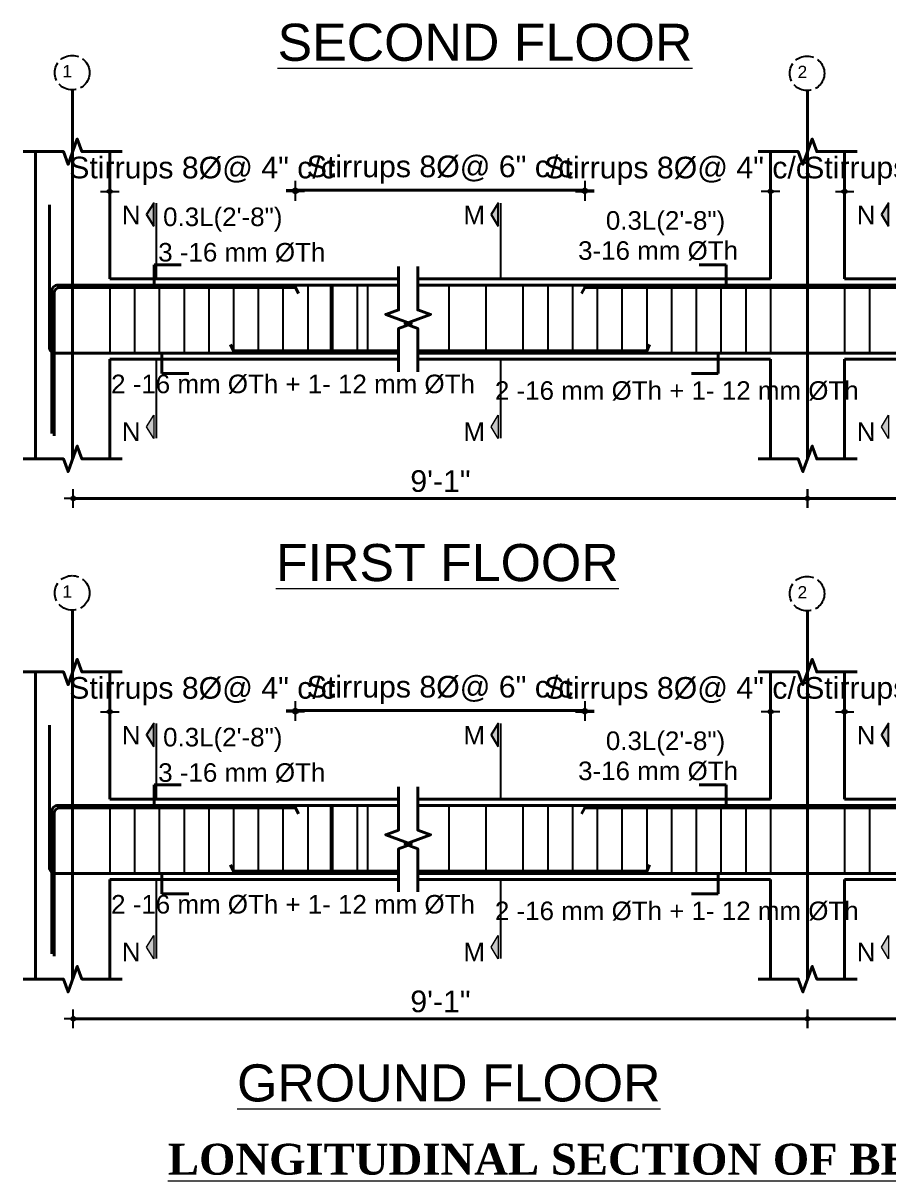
# Model space of a CAD drawing. Header units: inches. Extents: x -4597 to 93300, y -14139 to 5932.
# Drawn here: x 4477.9 to 4757.8, y -10383.4 to -10009 of the extents above; entities that cross this region are included whole.
import ezdxf
from ezdxf.enums import TextEntityAlignment as Align

# ---------------------------------------------------------------- set-up
doc = ezdxf.new("R2010")
doc.units = ezdxf.units.IN
doc.header["$LTSCALE"] = 0.5
doc.header["$MEASUREMENT"] = 0
doc.header["$PDMODE"] = 66
doc.linetypes.add('ACAD_ISO02W100', pattern=[15, 12, -3])
for name, color, linetype, lineweight in [('BAR', 5, 'Continuous', 40), ('HATCH1', 4, 'ACAD_ISO02W100', 13), ('TEXT', 220, 'Continuous', 9), ('wall', 20, 'Continuous', 40)]:
    doc.layers.add(name, color=color, linetype=linetype, lineweight=lineweight)
doc.layers.add('DIMENSION', color=5, linetype='Continuous')
doc.layers.add('STIRRUP', color=10, linetype='Continuous')
doc.styles.add('1.8', font='times.ttf', dxfattribs={"width": 0.8, "height": 6})
doc.styles.add('style1', font='arial.ttf', dxfattribs={"height": 7})
doc.dimstyles.new('1.4', dxfattribs={"dimscale": 0, "dimtxt": 6, "dimasz": 0.5, "dimexe": 2, "dimexo": 9, "dimgap": 2, "dimtad": 1, "dimdec": 0, "dimlfac": 0.5, "dimzin": 3, "dimdsep": 46, "dimlunit": 4, "dimtxsty": '1.8', "dimblk": 'DIM', "dimcen": 3, "dimdle": 3, "dimse1": 1, "dimse2": 1, "dimclrd": 256, "dimclre": 256, "dimclrt": 7, "dimadec": 1, "dimazin": 2, "dimtfac": 1, "dimtdec": 0, "dimtix": 1, "dimtofl": 0, "dimtmove": 2, "dimatfit": 3, "dimldrblk": 'ARW', "dimfxl": 2, "dimfrac": 2, "dimtolj": 2, "dimtzin": 0, "dimarcsym": 0})

# ---------------------------------------------------------------- blocks, each defined once
blk = doc.blocks.new('DIM')
at = {"layer": 'DIMENSION'}
h = blk.add_hatch(color=256, dxfattribs=at)
h.paths.add_polyline_path([(0, 1.28), (0, 0), (1.28, 0, 0.414214)])
h.paths.add_polyline_path([(1.28, 0), (0, 0), (0, -1.28, 0.414214)])
h.paths.add_polyline_path([(0, 0), (-1.28, 0, 0.414214), (0, -1.28)])
h.paths.add_polyline_path([(0, 1.28, 0.414214), (-1.28, 0), (0, 0)])
for p, q in [((-6, 0), (6, 0)), ((0, 6), (0, -6))]:
    blk.add_line(p, q, dxfattribs=at)
blk.add_circle((0, 0), 1.28, dxfattribs=at)
blk = doc.blocks.new('*D676')
at = {"layer": 'Defpoints', "color": 0, "ltscale": 10, "transparency": 16777216}
for p in [(89224.67, 16420.34), (89224.67, 16406.79), (89284.67, 16389.28)]:
    blk.add_point(p, dxfattribs=at)
at = {"layer": 'DIMENSION', "lineweight": -2, "ltscale": 10, "transparency": 16777216}
for p, q in [((89224.17, 16420.34), (89223.67, 16420.34)), ((89285.17, 16420.34), (89285.67, 16420.34))]:
    blk.add_line(p, q, dxfattribs=at)
at = {"layer": 'DIMENSION', "lineweight": -2, "ltscale": 10, "transparency": 16777216, "xscale": 0.5, "yscale": 0.5, "zscale": 0.5}
blk.add_blockref('DIM', (89224.67, 16420.34), dxfattribs=at)
at = {"layer": 'DIMENSION', "lineweight": -2, "ltscale": 10, "transparency": 16777216, "xscale": 0.5, "yscale": 0.5, "zscale": 0.5, "rotation": 180}
blk.add_blockref('DIM', (89284.67, 16420.34), dxfattribs=at)
at = {"layer": 'DIMENSION', "color": 7, "ltscale": 10, "transparency": 16777216, "insert": (89254.67, 16426.99), "char_height": 7, "attachment_point": 5, "style": 'style1'}
blk.add_mtext('\\A2;Stirrups 8%%C@ 4" c/c', dxfattribs=at)
blk = doc.blocks.new('ARW')
at = {"layer": 'DIMENSION'}
blk.add_lwpolyline([(10, 0, 0, 6, 0), (0, 0, 0, 0, 0), (10, 0, 0, 0, 0)], format="xyseb", dxfattribs=at)
blk = doc.blocks.new('*D677')
at = {"layer": 'Defpoints', "color": 0, "ltscale": 10, "transparency": 16777216}
for p in [(89200.67, 16420.34), (89200.67, 16406.79), (89140.67, 16389.28)]:
    blk.add_point(p, dxfattribs=at)
at = {"layer": 'DIMENSION', "lineweight": -2, "ltscale": 10, "transparency": 16777216}
for p, q in [((89140.17, 16420.34), (89139.67, 16420.34)), ((89201.17, 16420.34), (89201.67, 16420.34))]:
    blk.add_line(p, q, dxfattribs=at)
at = {"layer": 'DIMENSION', "lineweight": -2, "ltscale": 10, "transparency": 16777216, "xscale": 0.5, "yscale": 0.5, "zscale": 0.5}
blk.add_blockref('DIM', (89140.67, 16420.34), dxfattribs=at)
at = {"layer": 'DIMENSION', "lineweight": -2, "ltscale": 10, "transparency": 16777216, "xscale": 0.5, "yscale": 0.5, "zscale": 0.5, "rotation": 180}
blk.add_blockref('DIM', (89200.67, 16420.34), dxfattribs=at)
at = {"layer": 'DIMENSION', "color": 7, "ltscale": 10, "transparency": 16777216, "insert": (89170.67, 16426.99), "char_height": 7, "attachment_point": 5, "style": 'style1'}
blk.add_mtext('\\A2;Stirrups 8%%C@ 4" c/c', dxfattribs=at)
blk = doc.blocks.new('*D678')
at = {"layer": 'Defpoints', "color": 0, "ltscale": 10, "transparency": 16777216}
for p in [(88987.1, 16420.34), (88987.1, 16406.79), (89047.1, 16389.28)]:
    blk.add_point(p, dxfattribs=at)
at = {"layer": 'DIMENSION', "lineweight": -2, "ltscale": 10, "transparency": 16777216}
for p, q in [((88986.6, 16420.34), (88986.1, 16420.34)), ((89047.6, 16420.34), (89048.1, 16420.34))]:
    blk.add_line(p, q, dxfattribs=at)
at = {"layer": 'DIMENSION', "lineweight": -2, "ltscale": 10, "transparency": 16777216, "xscale": 0.5, "yscale": 0.5, "zscale": 0.5}
blk.add_blockref('DIM', (88987.1, 16420.34), dxfattribs=at)
at = {"layer": 'DIMENSION', "lineweight": -2, "ltscale": 10, "transparency": 16777216, "xscale": 0.5, "yscale": 0.5, "zscale": 0.5, "rotation": 180}
blk.add_blockref('DIM', (89047.1, 16420.34), dxfattribs=at)
at = {"layer": 'DIMENSION', "color": 7, "ltscale": 10, "transparency": 16777216, "insert": (89017.1, 16426.99), "char_height": 7, "attachment_point": 5, "style": 'style1'}
blk.add_mtext('\\A2;Stirrups 8%%C@ 4" c/c', dxfattribs=at)
blk = doc.blocks.new('*D761')
at = {"layer": 'Defpoints', "color": 0, "ltscale": 10, "transparency": 16777216}
for p in [(89047.1, 16420.71), (89047.1, 16389.28), (89140.67, 16389.28)]:
    blk.add_point(p, dxfattribs=at)
at = {"layer": 'DIMENSION', "lineweight": -2, "ltscale": 10, "transparency": 16777216}
blk.add_line((89140.17, 16420.71), (89047.6, 16420.71), dxfattribs=at)
at = {"layer": 'DIMENSION', "lineweight": -2, "ltscale": 10, "transparency": 16777216, "xscale": 0.5, "yscale": 0.5, "zscale": 0.5, "rotation": 180}
blk.add_blockref('DIM', (89047.1, 16420.71), dxfattribs=at)
at = {"layer": 'DIMENSION', "lineweight": -2, "ltscale": 10, "transparency": 16777216, "xscale": 0.5, "yscale": 0.5, "zscale": 0.5}
blk.add_blockref('DIM', (89140.67, 16420.71), dxfattribs=at)
at = {"layer": 'DIMENSION', "color": 7, "ltscale": 10, "transparency": 16777216, "insert": (89093.89, 16427.37), "char_height": 7, "attachment_point": 5, "style": 'style1'}
blk.add_mtext('\\A2;Stirrups 8%%C@ 6" c/c', dxfattribs=at)
blk = doc.blocks.new('*D679')
at = {"layer": 'Defpoints', "color": 0, "ltscale": 10, "transparency": 16777216}
for p in [(89212.67, 16333.84), (89423.38, 16333.84), (89212.67, 16321.03)]:
    blk.add_point(p, dxfattribs=at)
at = {"layer": 'DIMENSION', "lineweight": -2, "ltscale": 10, "transparency": 16777216}
blk.add_line((89422.88, 16321.03), (89213.17, 16321.03), dxfattribs=at)
at = {"layer": 'DIMENSION', "lineweight": -2, "ltscale": 10, "transparency": 16777216, "xscale": 0.5, "yscale": 0.5, "zscale": 0.5, "rotation": 180}
blk.add_blockref('DIM', (89212.67, 16321.03), dxfattribs=at)
at = {"layer": 'DIMENSION', "lineweight": -2, "ltscale": 10, "transparency": 16777216, "xscale": 0.5, "yscale": 0.5, "zscale": 0.5}
blk.add_blockref('DIM', (89423.38, 16321.03), dxfattribs=at)
at = {"layer": 'DIMENSION', "color": 7, "ltscale": 10, "transparency": 16777216, "insert": (89318.02, 16326.6), "char_height": 7, "attachment_point": 5, "style": 'style1'}
blk.add_mtext('\\A2;10\'-6"', dxfattribs=at)
blk = doc.blocks.new('*D680')
at = {"layer": 'Defpoints', "color": 0, "ltscale": 10, "transparency": 16777216}
for p in [(88975.32, 16333.84), (89212.67, 16333.84), (88975.32, 16321.03)]:
    blk.add_point(p, dxfattribs=at)
at = {"layer": 'DIMENSION', "lineweight": -2, "ltscale": 10, "transparency": 16777216}
blk.add_line((89212.17, 16321.03), (88975.82, 16321.03), dxfattribs=at)
at = {"layer": 'DIMENSION', "lineweight": -2, "ltscale": 10, "transparency": 16777216, "xscale": 0.5, "yscale": 0.5, "zscale": 0.5, "rotation": 180}
blk.add_blockref('DIM', (88975.32, 16321.03), dxfattribs=at)
at = {"layer": 'DIMENSION', "lineweight": -2, "ltscale": 10, "transparency": 16777216, "xscale": 0.5, "yscale": 0.5, "zscale": 0.5}
blk.add_blockref('DIM', (89212.67, 16321.03), dxfattribs=at)
at = {"layer": 'DIMENSION', "color": 7, "ltscale": 10, "transparency": 16777216, "insert": (89094, 16326.6), "char_height": 7, "attachment_point": 5, "style": 'style1'}
blk.add_mtext('\\A2;9\'-1"', dxfattribs=at)
blk = doc.blocks.new('*D687')
at = {"layer": 'Defpoints', "color": 0, "ltscale": 10, "transparency": 16777216}
for p in [(89224.67, 16588.63), (89224.67, 16575.09), (89284.67, 16557.57)]:
    blk.add_point(p, dxfattribs=at)
at = {"layer": 'DIMENSION', "lineweight": -2, "ltscale": 10, "transparency": 16777216}
for p, q in [((89224.17, 16588.63), (89223.67, 16588.63)), ((89285.17, 16588.63), (89285.67, 16588.63))]:
    blk.add_line(p, q, dxfattribs=at)
at = {"layer": 'DIMENSION', "lineweight": -2, "ltscale": 10, "transparency": 16777216, "xscale": 0.5, "yscale": 0.5, "zscale": 0.5}
blk.add_blockref('DIM', (89224.67, 16588.63), dxfattribs=at)
at = {"layer": 'DIMENSION', "lineweight": -2, "ltscale": 10, "transparency": 16777216, "xscale": 0.5, "yscale": 0.5, "zscale": 0.5, "rotation": 180}
blk.add_blockref('DIM', (89284.67, 16588.63), dxfattribs=at)
at = {"layer": 'DIMENSION', "color": 7, "ltscale": 10, "transparency": 16777216, "insert": (89254.67, 16595.29), "char_height": 7, "attachment_point": 5, "style": 'style1'}
blk.add_mtext('\\A2;Stirrups 8%%C@ 4" c/c', dxfattribs=at)
blk = doc.blocks.new('*D688')
at = {"layer": 'Defpoints', "color": 0, "ltscale": 10, "transparency": 16777216}
for p in [(89200.67, 16588.63), (89200.67, 16575.09), (89140.67, 16557.57)]:
    blk.add_point(p, dxfattribs=at)
at = {"layer": 'DIMENSION', "lineweight": -2, "ltscale": 10, "transparency": 16777216}
for p, q in [((89140.17, 16588.63), (89139.67, 16588.63)), ((89201.17, 16588.63), (89201.67, 16588.63))]:
    blk.add_line(p, q, dxfattribs=at)
at = {"layer": 'DIMENSION', "lineweight": -2, "ltscale": 10, "transparency": 16777216, "xscale": 0.5, "yscale": 0.5, "zscale": 0.5}
blk.add_blockref('DIM', (89140.67, 16588.63), dxfattribs=at)
at = {"layer": 'DIMENSION', "lineweight": -2, "ltscale": 10, "transparency": 16777216, "xscale": 0.5, "yscale": 0.5, "zscale": 0.5, "rotation": 180}
blk.add_blockref('DIM', (89200.67, 16588.63), dxfattribs=at)
at = {"layer": 'DIMENSION', "color": 7, "ltscale": 10, "transparency": 16777216, "insert": (89170.67, 16595.29), "char_height": 7, "attachment_point": 5, "style": 'style1'}
blk.add_mtext('\\A2;Stirrups 8%%C@ 4" c/c', dxfattribs=at)
blk = doc.blocks.new('*D689')
at = {"layer": 'Defpoints', "color": 0, "ltscale": 10, "transparency": 16777216}
for p in [(88987.1, 16588.63), (88987.1, 16575.09), (89047.1, 16557.57)]:
    blk.add_point(p, dxfattribs=at)
at = {"layer": 'DIMENSION', "lineweight": -2, "ltscale": 10, "transparency": 16777216}
for p, q in [((88986.6, 16588.63), (88986.1, 16588.63)), ((89047.6, 16588.63), (89048.1, 16588.63))]:
    blk.add_line(p, q, dxfattribs=at)
at = {"layer": 'DIMENSION', "lineweight": -2, "ltscale": 10, "transparency": 16777216, "xscale": 0.5, "yscale": 0.5, "zscale": 0.5}
blk.add_blockref('DIM', (88987.1, 16588.63), dxfattribs=at)
at = {"layer": 'DIMENSION', "lineweight": -2, "ltscale": 10, "transparency": 16777216, "xscale": 0.5, "yscale": 0.5, "zscale": 0.5, "rotation": 180}
blk.add_blockref('DIM', (89047.1, 16588.63), dxfattribs=at)
at = {"layer": 'DIMENSION', "color": 7, "ltscale": 10, "transparency": 16777216, "insert": (89017.1, 16595.29), "char_height": 7, "attachment_point": 5, "style": 'style1'}
blk.add_mtext('\\A2;Stirrups 8%%C@ 4" c/c', dxfattribs=at)
blk = doc.blocks.new('*D762')
at = {"layer": 'Defpoints', "color": 0, "ltscale": 10, "transparency": 16777216}
for p in [(89047.1, 16589), (89047.1, 16557.57), (89140.67, 16557.57)]:
    blk.add_point(p, dxfattribs=at)
at = {"layer": 'DIMENSION', "lineweight": -2, "ltscale": 10, "transparency": 16777216}
blk.add_line((89140.17, 16589), (89047.6, 16589), dxfattribs=at)
at = {"layer": 'DIMENSION', "lineweight": -2, "ltscale": 10, "transparency": 16777216, "xscale": 0.5, "yscale": 0.5, "zscale": 0.5, "rotation": 180}
blk.add_blockref('DIM', (89047.1, 16589), dxfattribs=at)
at = {"layer": 'DIMENSION', "lineweight": -2, "ltscale": 10, "transparency": 16777216, "xscale": 0.5, "yscale": 0.5, "zscale": 0.5}
blk.add_blockref('DIM', (89140.67, 16589), dxfattribs=at)
at = {"layer": 'DIMENSION', "color": 7, "ltscale": 10, "transparency": 16777216, "insert": (89093.89, 16595.66), "char_height": 7, "attachment_point": 5, "style": 'style1'}
blk.add_mtext('\\A2;Stirrups 8%%C@ 6" c/c', dxfattribs=at)
blk = doc.blocks.new('*D690')
at = {"layer": 'Defpoints', "color": 0, "ltscale": 10, "transparency": 16777216}
for p in [(89212.67, 16502.13), (89423.38, 16502.13), (89212.67, 16489.32)]:
    blk.add_point(p, dxfattribs=at)
at = {"layer": 'DIMENSION', "lineweight": -2, "ltscale": 10, "transparency": 16777216}
blk.add_line((89422.88, 16489.32), (89213.17, 16489.32), dxfattribs=at)
at = {"layer": 'DIMENSION', "lineweight": -2, "ltscale": 10, "transparency": 16777216, "xscale": 0.5, "yscale": 0.5, "zscale": 0.5, "rotation": 180}
blk.add_blockref('DIM', (89212.67, 16489.32), dxfattribs=at)
at = {"layer": 'DIMENSION', "lineweight": -2, "ltscale": 10, "transparency": 16777216, "xscale": 0.5, "yscale": 0.5, "zscale": 0.5}
blk.add_blockref('DIM', (89423.38, 16489.32), dxfattribs=at)
at = {"layer": 'DIMENSION', "color": 7, "ltscale": 10, "transparency": 16777216, "insert": (89318.02, 16494.9), "char_height": 7, "attachment_point": 5, "style": 'style1'}
blk.add_mtext('\\A2;10\'-6"', dxfattribs=at)
blk = doc.blocks.new('*D691')
at = {"layer": 'Defpoints', "color": 0, "ltscale": 10, "transparency": 16777216}
for p in [(88975.32, 16502.13), (89212.67, 16502.13), (88975.32, 16489.32)]:
    blk.add_point(p, dxfattribs=at)
at = {"layer": 'DIMENSION', "lineweight": -2, "ltscale": 10, "transparency": 16777216}
blk.add_line((89212.17, 16489.32), (88975.82, 16489.32), dxfattribs=at)
at = {"layer": 'DIMENSION', "lineweight": -2, "ltscale": 10, "transparency": 16777216, "xscale": 0.5, "yscale": 0.5, "zscale": 0.5, "rotation": 180}
blk.add_blockref('DIM', (88975.32, 16489.32), dxfattribs=at)
at = {"layer": 'DIMENSION', "lineweight": -2, "ltscale": 10, "transparency": 16777216, "xscale": 0.5, "yscale": 0.5, "zscale": 0.5}
blk.add_blockref('DIM', (89212.67, 16489.32), dxfattribs=at)
at = {"layer": 'DIMENSION', "color": 7, "ltscale": 10, "transparency": 16777216, "insert": (89094, 16494.9), "char_height": 7, "attachment_point": 5, "style": 'style1'}
blk.add_mtext('\\A2;9\'-1"', dxfattribs=at)
blk = doc.blocks.new('1111111')
at = {"layer": 'TEXT', "ltscale": 10}
for points in [[(89001.31, 16584.87), (89001.31, 16577.37), (88999, 16581.12)], [(89112.68, 16584.87), (89112.68, 16577.37), (89110.37, 16581.12)], [(89238.87, 16584.87), (89238.87, 16577.37), (89236.56, 16581.12)], [(89001.31, 16508.73), (89001.31, 16516.23), (88999, 16512.48)], [(89112.68, 16508.73), (89112.68, 16516.23), (89110.37, 16512.48)], [(89238.87, 16508.73), (89238.87, 16516.23), (89236.56, 16512.48)], [(89001.31, 16416.58), (89001.31, 16409.08), (88999, 16412.83)], [(89112.68, 16416.58), (89112.68, 16409.08), (89110.37, 16412.83)], [(89238.87, 16416.58), (89238.87, 16409.08), (89236.56, 16412.83)], [(89001.31, 16340.44), (89001.31, 16347.94), (88999, 16344.19)], [(89112.68, 16340.44), (89112.68, 16347.94), (89110.37, 16344.19)], [(89238.87, 16340.44), (89238.87, 16347.94), (89236.56, 16344.19)]]:
    blk.add_hatch(color=256, dxfattribs=at).paths.add_polyline_path(points)
for p, q in [((88975.1, 16601.49), (88975.1, 16621.44)), ((89212.67, 16601.49), (89212.67, 16621.44)), ((88975.1, 16601.49), (88975.1, 16502.13)), ((89212.67, 16601.49), (89212.67, 16502.13)), ((88975.1, 16502.13), (88975.1, 16522.08)), ((89212.67, 16502.13), (89212.67, 16522.08)), ((88975.1, 16433.2), (88975.1, 16453.15)), ((89212.67, 16433.2), (89212.67, 16453.15)), ((88975.1, 16433.2), (88975.1, 16333.84)), ((89212.67, 16433.2), (89212.67, 16333.84)), ((88975.1, 16333.84), (88975.1, 16353.79)), ((89212.67, 16333.84), (89212.67, 16353.79))]:
    blk.add_line(p, q)
at = {"ltscale": 10}
for p, q in [((88963.1, 16557.57), (88963.1, 16601.49)), ((88987.1, 16560.32), (88987.1, 16601.49)), ((89200.67, 16560.32), (89200.67, 16601.49)), ((89224.67, 16560.32), (89224.67, 16601.49)), ((89080.46, 16560.32), (88987.1, 16560.32)), ((89086.67, 16560.32), (89200.67, 16560.32)), ((89318.02, 16560.32), (89224.67, 16560.32)), ((88963.1, 16502.13), (88963.1, 16557.57)), ((89080.46, 16534.32), (88987.1, 16534.32)), ((88987.1, 16502.13), (88987.1, 16534.32)), ((89086.67, 16534.32), (89200.67, 16534.32)), ((89200.67, 16502.13), (89200.67, 16534.32)), ((89318.02, 16534.32), (89224.67, 16534.32)), ((89224.67, 16502.13), (89224.67, 16534.32)), ((88963.1, 16389.28), (88963.1, 16433.2)), ((88987.1, 16392.03), (88987.1, 16433.2)), ((89200.67, 16392.03), (89200.67, 16433.2)), ((89224.67, 16392.03), (89224.67, 16433.2)), ((89080.46, 16392.03), (88987.1, 16392.03)), ((89086.67, 16392.03), (89200.67, 16392.03)), ((89318.02, 16392.03), (89224.67, 16392.03)), ((88963.1, 16333.84), (88963.1, 16389.28)), ((89080.46, 16366.03), (88987.1, 16366.03)), ((88987.1, 16333.84), (88987.1, 16366.03)), ((89086.67, 16366.03), (89200.67, 16366.03)), ((89200.67, 16333.84), (89200.67, 16366.03)), ((89318.02, 16366.03), (89224.67, 16366.03)), ((89224.67, 16333.84), (89224.67, 16366.03))]:
    blk.add_line(p, q, dxfattribs=at)
at = {"linetype": 'Continuous', "ltscale": 10}
for points in [[(88959.1, 16601.49), (88972.1, 16601.49), (88973.6, 16597.37), (88976.6, 16605.61), (88978.1, 16601.49), (88991.1, 16601.49)], [(89196.67, 16601.49), (89209.67, 16601.49), (89211.17, 16597.37), (89214.17, 16605.61), (89215.67, 16601.49), (89228.67, 16601.49)], [(89080.46, 16564.32), (89080.46, 16550.32), (89076.34, 16548.82), (89084.58, 16545.82), (89080.46, 16544.32), (89080.46, 16530.32)], [(89080.46, 16564.32), (89080.46, 16550.32), (89076.34, 16548.82), (89084.58, 16545.82), (89080.46, 16544.32), (89080.46, 16530.32)], [(89086.67, 16564.32), (89086.67, 16550.32), (89090.79, 16548.82), (89082.55, 16545.82), (89086.67, 16544.32), (89086.67, 16530.32)], [(89086.67, 16564.32), (89086.67, 16550.32), (89090.79, 16548.82), (89082.55, 16545.82), (89086.67, 16544.32), (89086.67, 16530.32)], [(88959.1, 16502.13), (88972.1, 16502.13), (88973.6, 16498.01), (88976.6, 16506.25), (88978.1, 16502.13), (88991.1, 16502.13)], [(89196.67, 16502.13), (89209.67, 16502.13), (89211.17, 16498.01), (89214.17, 16506.25), (89215.67, 16502.13), (89228.67, 16502.13)], [(88959.1, 16433.2), (88972.1, 16433.2), (88973.6, 16429.08), (88976.6, 16437.32), (88978.1, 16433.2), (88991.1, 16433.2)], [(89196.67, 16433.2), (89209.67, 16433.2), (89211.17, 16429.08), (89214.17, 16437.32), (89215.67, 16433.2), (89228.67, 16433.2)], [(89080.46, 16396.03), (89080.46, 16382.03), (89076.34, 16380.53), (89084.58, 16377.53), (89080.46, 16376.03), (89080.46, 16362.03)], [(89080.46, 16396.03), (89080.46, 16382.03), (89076.34, 16380.53), (89084.58, 16377.53), (89080.46, 16376.03), (89080.46, 16362.03)], [(89086.67, 16396.03), (89086.67, 16382.03), (89090.79, 16380.53), (89082.55, 16377.53), (89086.67, 16376.03), (89086.67, 16362.03)], [(89086.67, 16396.03), (89086.67, 16382.03), (89090.79, 16380.53), (89082.55, 16377.53), (89086.67, 16376.03), (89086.67, 16362.03)], [(88959.1, 16333.84), (88972.1, 16333.84), (88973.6, 16329.72), (88976.6, 16337.96), (88978.1, 16333.84), (88991.1, 16333.84)], [(89196.67, 16333.84), (89209.67, 16333.84), (89211.17, 16329.72), (89214.17, 16337.96), (89215.67, 16333.84), (89228.67, 16333.84)]]:
    blk.add_lwpolyline(points, dxfattribs=at)
at = {"layer": 'BAR', "ltscale": 10}
for p, q in [((88975.1, 16558.32), (89080.46, 16558.32)), ((89212.67, 16558.32), (89086.67, 16558.32)), ((89212.67, 16558.32), (89318.02, 16558.32)), ((88975.1, 16536.32), (89080.46, 16536.32)), ((89212.67, 16536.32), (89086.67, 16536.32)), ((89212.67, 16536.32), (89318.02, 16536.32)), ((88975.1, 16390.03), (89080.46, 16390.03)), ((89212.67, 16390.03), (89086.67, 16390.03)), ((89212.67, 16390.03), (89318.02, 16390.03)), ((88975.1, 16368.03), (89080.46, 16368.03)), ((89212.67, 16368.03), (89086.67, 16368.03)), ((89212.67, 16368.03), (89318.02, 16368.03))]:
    blk.add_line(p, q, dxfattribs=at)
for points in [[(88987.1, 16536.32), (88969.62, 16536.32, -0.414214), (88967.6, 16538.34), (88967.6, 16584.32)], [(88968.35, 16510.32), (88968.35, 16556.31, -0.414214), (88970.37, 16558.32), (88987.1, 16558.32)], [(88969.1, 16509.57), (88969.1, 16555.56, -0.414214), (88971.12, 16557.57), (88987.1, 16557.57)], [(88987.1, 16368.03), (88969.62, 16368.03, -0.414214), (88967.6, 16370.05), (88967.6, 16416.03)], [(88968.35, 16342.03), (88968.35, 16388.02, -0.414214), (88970.37, 16390.03), (88987.1, 16390.03)], [(88969.1, 16341.28), (88969.1, 16387.27, -0.414214), (88971.12, 16389.28), (88987.1, 16389.28)]]:
    blk.add_lwpolyline(points, format="xyb", dxfattribs=at)
for points in [[(89048.15, 16555.57), (89047.1, 16557.57), (88975.1, 16557.57)], [(89139.63, 16555.57), (89140.67, 16557.57), (89212.67, 16557.57)], [(89285.72, 16555.57), (89284.67, 16557.57), (89212.67, 16557.57)], [(89026.15, 16539.07), (89027.1, 16537.07), (89080.46, 16537.07)], [(89161.63, 16539.07), (89160.67, 16537.07), (89086.67, 16537.07)], [(89048.15, 16387.28), (89047.1, 16389.28), (88975.1, 16389.28)], [(89139.63, 16387.28), (89140.67, 16389.28), (89212.67, 16389.28)], [(89285.72, 16387.28), (89284.67, 16389.28), (89212.67, 16389.28)], [(89026.15, 16370.78), (89027.1, 16368.78), (89080.46, 16368.78)], [(89161.63, 16370.78), (89160.67, 16368.78), (89086.67, 16368.78)]]:
    blk.add_lwpolyline(points, dxfattribs=at)
at = {"layer": 'DIMENSION', "ltscale": 10}
for p, q in [((89002.16, 16560.32), (89002.16, 16584.82)), ((89113.54, 16560.32), (89113.54, 16584.82)), ((89002.16, 16508.78), (89002.16, 16534.32)), ((89113.54, 16508.78), (89113.54, 16534.32)), ((89002.16, 16392.03), (89002.16, 16416.53)), ((89113.54, 16392.03), (89113.54, 16416.53)), ((89002.16, 16340.49), (89002.16, 16366.03)), ((89113.54, 16340.49), (89113.54, 16366.03))]:
    blk.add_line(p, q, dxfattribs=at)
for points in [[(89001.31, 16577.37), (89001.31, 16584.87), (88999, 16581.12), (89001.31, 16577.37)], [(89112.68, 16577.37), (89112.68, 16584.87), (89110.37, 16581.12), (89112.68, 16577.37)], [(89238.87, 16577.37), (89238.87, 16584.87), (89236.56, 16581.12), (89238.87, 16577.37)], [(89001.31, 16409.08), (89001.31, 16416.58), (88999, 16412.83), (89001.31, 16409.08)], [(89112.68, 16409.08), (89112.68, 16416.58), (89110.37, 16412.83), (89112.68, 16409.08)], [(89238.87, 16409.08), (89238.87, 16416.58), (89236.56, 16412.83), (89238.87, 16409.08)]]:
    blk.add_lwpolyline(points, dxfattribs=at)
at = {"layer": 'HATCH1', "lineweight": 25}
for centre in [(88974.94, 16627.04), (89212.51, 16626.82), (88974.94, 16458.75), (89212.51, 16458.52)]:
    blk.add_circle(centre, 5.6, dxfattribs=at)
at = {"layer": 'STIRRUP'}
for p, q in [((88987.1, 16558.72), (88987.1, 16535.92)), ((88995.1, 16558.72), (88995.1, 16535.92)), ((89003.1, 16558.72), (89003.1, 16535.92)), ((89011.1, 16558.72), (89011.1, 16535.92)), ((89019.1, 16558.72), (89019.1, 16535.92)), ((89027.1, 16558.72), (89027.1, 16535.92)), ((89035.1, 16558.72), (89035.1, 16535.92)), ((89043.1, 16558.72), (89043.1, 16535.92)), ((89051.1, 16558.72), (89051.1, 16535.92)), ((89058.46, 16558.72), (89058.46, 16535.92)), ((89059.1, 16558.72), (89059.1, 16535.92)), ((89067.1, 16558.72), (89067.1, 16535.92)), ((89070.46, 16558.72), (89070.46, 16535.92)), ((89096.67, 16558.72), (89096.67, 16535.92)), ((89108.67, 16558.72), (89108.67, 16535.92)), ((89120.67, 16558.72), (89120.67, 16535.92)), ((89128.67, 16558.72), (89128.67, 16535.92)), ((89136.67, 16558.72), (89136.67, 16535.92)), ((89144.67, 16558.72), (89144.67, 16535.92)), ((89152.67, 16558.72), (89152.67, 16535.92)), ((89160.67, 16558.72), (89160.67, 16535.92)), ((89168.67, 16558.72), (89168.67, 16535.92)), ((89176.67, 16558.72), (89176.67, 16535.92)), ((89184.67, 16558.72), (89184.67, 16535.92)), ((89192.67, 16558.72), (89192.67, 16535.92)), ((89200.67, 16558.72), (89200.67, 16535.92)), ((89224.67, 16558.72), (89224.67, 16535.92)), ((89232.67, 16558.72), (89232.67, 16535.92)), ((88987.1, 16390.43), (88987.1, 16367.63)), ((88995.1, 16390.43), (88995.1, 16367.63)), ((89003.1, 16390.43), (89003.1, 16367.63)), ((89011.1, 16390.43), (89011.1, 16367.63)), ((89019.1, 16390.43), (89019.1, 16367.63)), ((89027.1, 16390.43), (89027.1, 16367.63)), ((89035.1, 16390.43), (89035.1, 16367.63)), ((89043.1, 16390.43), (89043.1, 16367.63)), ((89051.1, 16390.43), (89051.1, 16367.63)), ((89058.46, 16390.43), (89058.46, 16367.63)), ((89059.1, 16390.43), (89059.1, 16367.63)), ((89067.1, 16390.43), (89067.1, 16367.63)), ((89070.46, 16390.43), (89070.46, 16367.63)), ((89096.67, 16390.43), (89096.67, 16367.63)), ((89108.67, 16390.43), (89108.67, 16367.63)), ((89120.67, 16390.43), (89120.67, 16367.63)), ((89128.67, 16390.43), (89128.67, 16367.63)), ((89136.67, 16390.43), (89136.67, 16367.63)), ((89144.67, 16390.43), (89144.67, 16367.63)), ((89152.67, 16390.43), (89152.67, 16367.63)), ((89160.67, 16390.43), (89160.67, 16367.63)), ((89168.67, 16390.43), (89168.67, 16367.63)), ((89176.67, 16390.43), (89176.67, 16367.63)), ((89184.67, 16390.43), (89184.67, 16367.63)), ((89192.67, 16390.43), (89192.67, 16367.63)), ((89200.67, 16390.43), (89200.67, 16367.63)), ((89224.67, 16390.43), (89224.67, 16367.63)), ((89232.67, 16390.43), (89232.67, 16367.63))]:
    blk.add_line(p, q, dxfattribs=at)
at = {"layer": 'TEXT', "ltscale": 10}
for points in [[(89001.31, 16516.23), (89001.31, 16508.73), (88999, 16512.48), (89001.31, 16516.23)], [(89112.68, 16516.23), (89112.68, 16508.73), (89110.37, 16512.48), (89112.68, 16516.23)], [(89238.87, 16516.23), (89238.87, 16508.73), (89236.56, 16512.48), (89238.87, 16516.23)], [(89001.31, 16347.94), (89001.31, 16340.44), (88999, 16344.19), (89001.31, 16347.94)], [(89112.68, 16347.94), (89112.68, 16340.44), (89110.37, 16344.19), (89112.68, 16347.94)], [(89238.87, 16347.94), (89238.87, 16340.44), (89236.56, 16344.19), (89238.87, 16347.94)]]:
    blk.add_lwpolyline(points, dxfattribs=at)
at = {"layer": 'HATCH1', "lineweight": 25, "style": 'style1'}
for s, p in [('1', (88971.79, 16625.49)), ('2', (89209.44, 16625.27)), ('1', (88971.79, 16457.2)), ('2', (89209.44, 16456.97))]:
    blk.add_text(s, height=4, dxfattribs=at).set_placement(p)
at = {"layer": 'TEXT', "style": 'style1'}
for s, p in [('%%USECOND FLOOR', (89108.4, 16636.87)), ('%%UFIRST FLOOR', (89096.22, 16468.58)), ('%%UGROUND FLOOR', (89096.7, 16300.28))]:
    blk.add_text(s, height=12, dxfattribs=at).set_placement(p, align=Align.MIDDLE_CENTER)
at = {"layer": 'TEXT', "ltscale": 10, "style": 'style1'}
for s, p in [('N', (88991, 16578.03)), ('M', (89101.41, 16578.03)), ('N', (89228.57, 16578.03)), ('3 -16 mm %%CTh ', (89002.77, 16565.95)), ('3-16 mm %%CTh', (89138.5, 16566.5)), ('2 -16 mm %%CTh + 1- 12 mm %%CTh', (88987.53, 16523.36)), ('2 -16 mm %%CTh + 1- 12 mm %%CTh', (89111.61, 16521.22)), ('N', (88991, 16507.91)), ('M', (89101.41, 16507.91)), ('N', (89228.57, 16507.91)), ('N', (88991, 16409.74)), ('M', (89101.41, 16409.74)), ('N', (89228.57, 16409.74)), ('3 -16 mm %%CTh ', (89002.77, 16397.66)), ('3-16 mm %%CTh', (89138.5, 16398.21)), ('2 -16 mm %%CTh + 1- 12 mm %%CTh', (88987.53, 16355.06)), ('2 -16 mm %%CTh + 1- 12 mm %%CTh', (89111.61, 16352.93)), ('N', (88991, 16339.61)), ('M', (89101.41, 16339.61)), ('N', (89228.57, 16339.61))]:
    blk.add_text(s, height=6, dxfattribs=at).set_placement(p)
at = {"layer": 'TEXT', "style": 'style1'}
for p in [(89004.34, 16577.41), (89147.47, 16576.24), (89004.34, 16409.11), (89147.47, 16407.95)]:
    blk.add_text('0.3L(2\'-8")', height=6, dxfattribs=at).set_placement(p)
at = {"layer": 'TEXT', "insert": (89365.07, 16280.6), "char_height": 10, "width": 450.6233, "attachment_point": 3, "style": 'style1'}
blk.add_mtext('{\\fTimes New Roman|b1|i0|c0|p18;\\LLONGITUDINAL SECTION OF BEAM ALONG  C-C}', dxfattribs=at)
at = {"layer": 'DIMENSION', "ltscale": 10}
for base, p1, p2, text, picture, middle in [((88987.1, 16588.63), (89047.1, 16557.57), (88987.1, 16575.09), 'Stirrups 8%%C@ 4" c/c', '*D689', (89017.1, 16595.29)), ((89047.1, 16589), (89140.67, 16557.57), (89047.1, 16557.57), 'Stirrups 8%%C@ 6" c/c', '*D762', (89093.89, 16595.66)), ((89224.67, 16588.63), (89284.67, 16557.57), (89224.67, 16575.09), 'Stirrups 8%%C@ 4" c/c', '*D687', (89254.67, 16595.29)), ((88975.32, 16489.32), (89212.67, 16502.13), (88975.32, 16502.13), '9\'-1"', '*D691', (89094, 16494.9)), ((89212.67, 16489.32), (89423.38, 16502.13), (89212.67, 16502.13), '10\'-6"', '*D690', (89318.02, 16494.9)), ((88987.1, 16420.34), (89047.1, 16389.28), (88987.1, 16406.79), 'Stirrups 8%%C@ 4" c/c', '*D678', (89017.1, 16426.99)), ((89047.1, 16420.71), (89140.67, 16389.28), (89047.1, 16389.28), 'Stirrups 8%%C@ 6" c/c', '*D761', (89093.89, 16427.37)), ((89224.67, 16420.34), (89284.67, 16389.28), (89224.67, 16406.79), 'Stirrups 8%%C@ 4" c/c', '*D676', (89254.67, 16426.99)), ((88975.32, 16321.03), (89212.67, 16333.84), (88975.32, 16333.84), '9\'-1"', '*D680', (89094, 16326.6)), ((89212.67, 16321.03), (89423.38, 16333.84), (89212.67, 16333.84), '10\'-6"', '*D679', (89318.02, 16326.6))]:
    dim = blk.add_linear_dim(base=base, p1=p1, p2=p2, angle=180, text=text, dimstyle='1.4', override={"dimscale": 1, "dimtxsty": 'style1'}, dxfattribs=at)
    dim.commit()
    dim.dimension.update_dxf_attribs({"geometry": picture, "text_midpoint": middle})
for base, p1, p2, picture, middle in [((89200.67, 16588.63), (89140.67, 16557.57), (89200.67, 16575.09), '*D688', (89170.67, 16595.29)), ((89200.67, 16420.34), (89140.67, 16389.28), (89200.67, 16406.79), '*D677', (89170.67, 16426.99))]:
    dim = blk.add_linear_dim(base=base, p1=p1, p2=p2, text='Stirrups 8%%C@ 4" c/c', dimstyle='1.4', override={"dimscale": 1, "dimtxsty": 'style1'}, dxfattribs=at)
    dim.commit()
    dim.dimension.update_dxf_attribs({"geometry": picture, "text_midpoint": middle})
for points in [[(89001.46, 16558.72), (89001.46, 16564.93), (89010.18, 16564.93)], [(89186.32, 16558.72), (89186.32, 16564.93), (89177.6, 16564.93)], [(89003.94, 16535.92), (89003.94, 16529.71), (89012.66, 16529.71)], [(89183.83, 16535.92), (89183.83, 16529.71), (89175.11, 16529.71)], [(89001.46, 16390.43), (89001.46, 16396.64), (89010.18, 16396.64)], [(89186.32, 16390.43), (89186.32, 16396.64), (89177.6, 16396.64)], [(89003.94, 16367.63), (89003.94, 16361.42), (89012.66, 16361.42)], [(89183.83, 16367.63), (89183.83, 16361.42), (89175.11, 16361.42)]]:
    blk.add_leader(points, dimstyle='1.4', override={"dimscale": 1, "dimtxsty": 'style1'}, dxfattribs=at)

msp = doc.modelspace()

# ---------------------------------------------------------------- block references
at = {"layer": 'wall', "linetype": 'ByBlock'}
msp.add_blockref('1111111', (-84481.17, -26652.04), dxfattribs=at)

doc.saveas('drawing.dxf')
